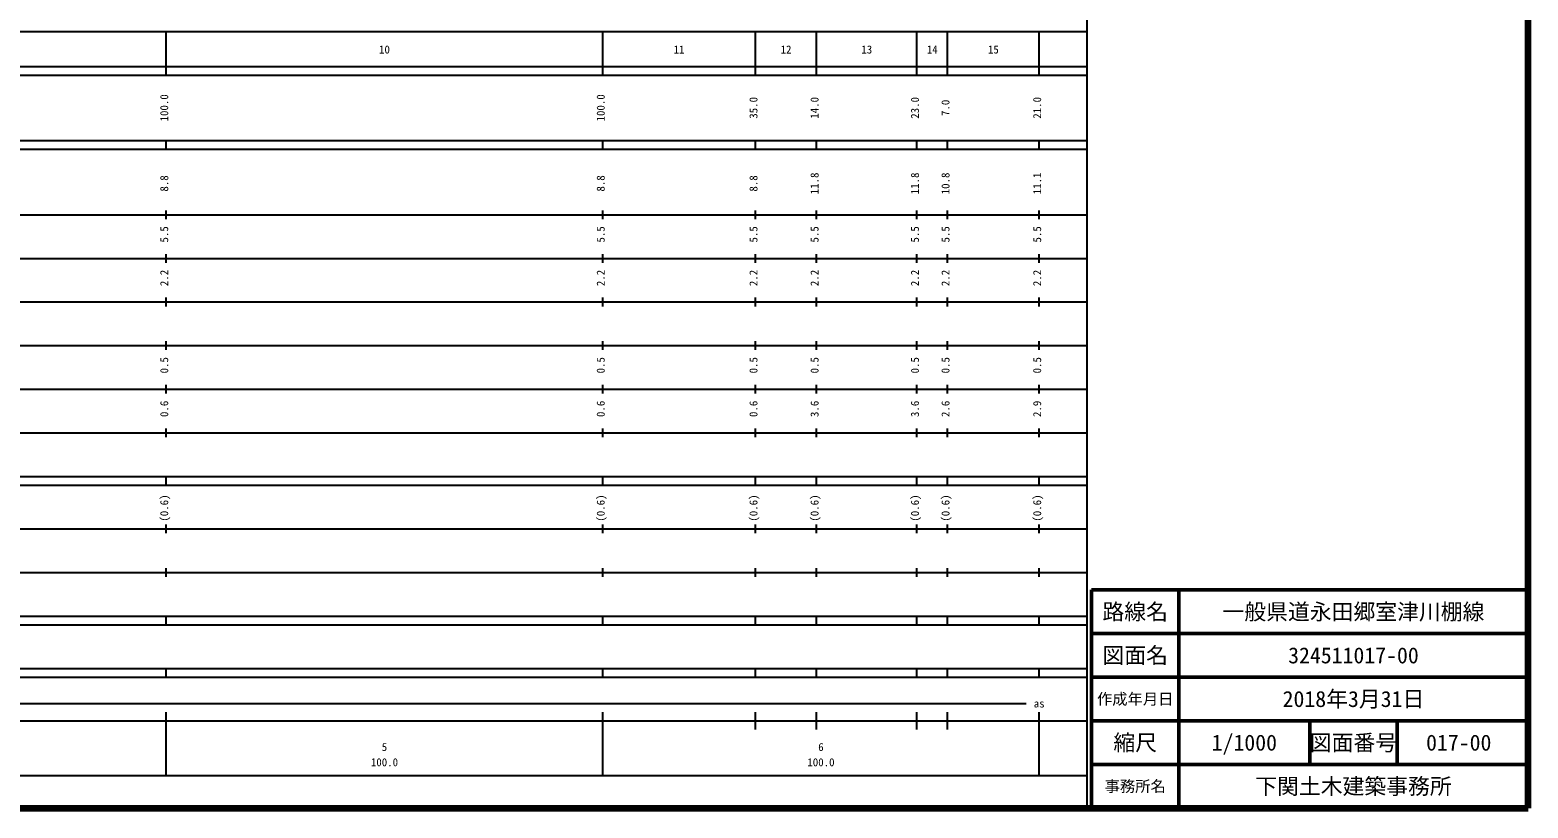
# Model space of a CAD drawing. Units: millimetres on the paper, enlarged 1000 times. Extents: x 40000 to 680000, y 20000 to 380000.
# Drawn here: x 336779 to 680000, y 20000 to 198357 of the extents above; entities that cross this region are included whole.
import ezdxf
from ezdxf.enums import TextEntityAlignment as Align

# ---------------------------------------------------------------- set-up
doc = ezdxf.new("R2010")
doc.units = ezdxf.units.MM
doc.header["$LTSCALE"] = 1000
for name, color, linetype, lineweight in [('M-TTL', 2, 'Continuous', 140), ('M-TTL-BAND', 7, 'Continuous', 25), ('M-TTL-FRAM', 2, 'Continuous', 50), ('M-TTL-LINE', 7, 'Continuous', 50)]:
    doc.layers.add(name, color=color, linetype=linetype, lineweight=lineweight)
doc.layers.add('M-TTL-TXT', color=7, linetype='Continuous')
doc.styles.add('ＭＳ ゴシック', font='')
doc.styles.get('ＭＳ ゴシック').set_extended_font_data('MS Gothic')

msp = doc.modelspace()

# ---------------------------------------------------------------- linework, layer by layer
at = {"layer": 'M-TTL'}
for p, q in [((680000, 20000), (680000, 380000)), ((40000, 20000), (680000, 20000))]:
    msp.add_line(p, q, dxfattribs=at)
at = {"layer": 'M-TTL-BAND'}
for p, q in [((579000, 20000), (579000, 370000)), ((68000, 198000), (579000, 198000)), ((368000, 188000), (368000, 198000)), ((468000, 188000), (468000, 198000)), ((503000, 188000), (503000, 198000)), ((517000, 188000), (517000, 198000)), ((540000, 188000), (540000, 198000)), ((547000, 188000), (547000, 198000)), ((568000, 188000), (568000, 198000)), ((40000, 190000), (579000, 190000)), ((40000, 188000), (579000, 188000)), ((40000, 173000), (579000, 173000)), ((368000, 171000), (368000, 173000)), ((468000, 171000), (468000, 173000)), ((503000, 171000), (503000, 173000)), ((517000, 171000), (517000, 173000)), ((540000, 171000), (540000, 173000)), ((547000, 171000), (547000, 173000)), ((568000, 171000), (568000, 173000)), ((40000, 171000), (579000, 171000)), ((40000, 156000), (579000, 156000)), ((368000, 155000), (368000, 157000)), ((468000, 155000), (468000, 157000)), ((503000, 155000), (503000, 157000)), ((517000, 155000), (517000, 157000)), ((540000, 155000), (540000, 157000)), ((547000, 155000), (547000, 157000)), ((568000, 155000), (568000, 157000)), ((46000, 146000), (579000, 146000)), ((368000, 145000), (368000, 147000)), ((468000, 145000), (468000, 147000)), ((503000, 145000), (503000, 147000)), ((517000, 145000), (517000, 147000)), ((540000, 145000), (540000, 147000)), ((547000, 145000), (547000, 147000)), ((568000, 145000), (568000, 147000)), ((52000, 136000), (579000, 136000)), ((368000, 135000), (368000, 137000)), ((468000, 135000), (468000, 137000)), ((503000, 135000), (503000, 137000)), ((517000, 135000), (517000, 137000)), ((540000, 135000), (540000, 137000)), ((547000, 135000), (547000, 137000)), ((568000, 135000), (568000, 137000)), ((368000, 125000), (368000, 127000)), ((468000, 125000), (468000, 127000)), ((503000, 125000), (503000, 127000)), ((517000, 125000), (517000, 127000)), ((540000, 125000), (540000, 127000)), ((547000, 125000), (547000, 127000)), ((568000, 125000), (568000, 127000)), ((46000, 126000), (579000, 126000)), ((368000, 115000), (368000, 117000)), ((468000, 115000), (468000, 117000)), ((503000, 115000), (503000, 117000)), ((517000, 115000), (517000, 117000)), ((540000, 115000), (540000, 117000)), ((547000, 115000), (547000, 117000)), ((568000, 115000), (568000, 117000)), ((52000, 116000), (579000, 116000)), ((368000, 105000), (368000, 107000)), ((468000, 105000), (468000, 107000)), ((503000, 105000), (503000, 107000)), ((517000, 105000), (517000, 107000)), ((540000, 105000), (540000, 107000)), ((547000, 105000), (547000, 107000)), ((568000, 105000), (568000, 107000)), ((46000, 106000), (579000, 106000)), ((40000, 96000), (579000, 96000)), ((40000, 94000), (579000, 94000)), ((368000, 94000), (368000, 96000)), ((468000, 94000), (468000, 96000)), ((503000, 94000), (503000, 96000)), ((517000, 94000), (517000, 96000)), ((540000, 94000), (540000, 96000)), ((547000, 94000), (547000, 96000)), ((568000, 94000), (568000, 96000)), ((49000, 84000), (579000, 84000)), ((368000, 83000), (368000, 85000)), ((468000, 83000), (468000, 85000)), ((503000, 83000), (503000, 85000)), ((517000, 83000), (517000, 85000)), ((540000, 83000), (540000, 85000)), ((547000, 83000), (547000, 85000)), ((568000, 83000), (568000, 85000)), ((40000, 74000), (579000, 74000)), ((368000, 73000), (368000, 75000)), ((468000, 73000), (468000, 75000)), ((503000, 73000), (503000, 75000)), ((517000, 73000), (517000, 75000)), ((540000, 73000), (540000, 75000)), ((547000, 73000), (547000, 75000)), ((568000, 73000), (568000, 75000)), ((40000, 64000), (579000, 64000)), ((40000, 62000), (579000, 62000)), ((368000, 62000), (368000, 64000)), ((468000, 62000), (468000, 64000)), ((503000, 62000), (503000, 64000)), ((517000, 62000), (517000, 64000)), ((540000, 62000), (540000, 64000)), ((547000, 62000), (547000, 64000)), ((568000, 62000), (568000, 64000)), ((40000, 52000), (579000, 52000)), ((368000, 50000), (368000, 52000)), ((468000, 50000), (468000, 52000)), ((503000, 50000), (503000, 52000)), ((517000, 50000), (517000, 52000)), ((540000, 50000), (540000, 52000)), ((547000, 50000), (547000, 52000)), ((568000, 50000), (568000, 52000)), ((40000, 50000), (579000, 50000)), ((71000, 44000), (565000, 44000)), ((368000, 27500), (368000, 42000)), ((468000, 27500), (468000, 42000)), ((503000, 38000), (503000, 42000)), ((517000, 38000), (517000, 42000)), ((540000, 38000), (540000, 42000)), ((547000, 38000), (547000, 42000)), ((568000, 27500), (568000, 42000)), ((40000, 40000), (579000, 40000)), ((68000, 27500), (579000, 27500))]:
    msp.add_line(p, q, dxfattribs=at)
at = {"layer": 'M-TTL-FRAM'}
for p, q in [((680000, 70000), (580000, 70000)), ((580000, 70000), (580000, 20000))]:
    msp.add_line(p, q, dxfattribs=at)
at = {"layer": 'M-TTL-LINE'}
for p, q in [((600000, 70000), (600000, 20000)), ((680000, 60000), (580000, 60000)), ((680000, 50000), (580000, 50000)), ((680000, 40000), (580000, 40000)), ((630000, 40000), (630000, 30000)), ((650000, 40000), (650000, 30000)), ((680000, 30000), (580000, 30000))]:
    msp.add_line(p, q, dxfattribs=at)

# ---------------------------------------------------------------- texts
at = {"layer": 'M-TTL-BAND', "style": 'ＭＳ ゴシック'}
for s, p in [('10', (418000, 192405)), ('11', (485500, 192405)), ('12', (510000, 192405)), ('13', (528500, 192405)), ('14', (543500, 192405)), ('15', (557500, 192405)), ('as', (568000, 42500)), ('5', (418000, 32523)), ('6', (518000, 32523)), ('100.0', (418000, 29033)), ('100.0', (518000, 29033))]:
    msp.add_text(s, height=1833, dxfattribs=at).set_placement(p, align=Align.BOTTOM_CENTER)
for s, p in [('100.0', (369000, 180500)), ('100.0', (469000, 180500)), ('35.0', (504000, 180500)), ('14.0', (518000, 180500)), ('23.0', (541000, 180500)), ('7.0', (548000, 180500)), ('21.0', (569000, 180500)), ('8.8', (369000, 163174)), ('8.8', (469000, 163174)), ('8.8', (504000, 163174)), ('11.8', (518000, 163174)), ('11.8', (541000, 163174)), ('10.8', (548000, 163174)), ('11.1', (569000, 163174)), ('5.5', (369000, 151500)), ('5.5', (469000, 151500)), ('5.5', (504000, 151500)), ('5.5', (518000, 151500)), ('5.5', (541000, 151500)), ('5.5', (548000, 151500)), ('5.5', (569000, 151500)), ('2.2', (369000, 141500)), ('2.2', (469000, 141500)), ('2.2', (504000, 141500)), ('2.2', (518000, 141500)), ('2.2', (541000, 141500)), ('2.2', (548000, 141500)), ('2.2', (569000, 141500)), ('0.5', (369000, 121500)), ('0.5', (469000, 121500)), ('0.5', (504000, 121500)), ('0.5', (518000, 121500)), ('0.5', (541000, 121500)), ('0.5', (548000, 121500)), ('0.5', (569000, 121500)), ('0.6', (369000, 111500)), ('0.6', (469000, 111500)), ('0.6', (504000, 111500)), ('3.6', (518000, 111500)), ('3.6', (541000, 111500)), ('2.6', (548000, 111500)), ('2.9', (569000, 111500)), ('(0.6)', (369000, 88764)), ('(0.6)', (469000, 88764)), ('(0.6)', (504000, 88764)), ('(0.6)', (518000, 88764)), ('(0.6)', (541000, 88764)), ('(0.6)', (548000, 88764)), ('(0.6)', (569000, 88764))]:
    msp.add_text(s, height=1833, rotation=90, dxfattribs=at).set_placement(p, align=Align.BOTTOM_CENTER)
at = {"layer": 'M-TTL-TXT', "style": 'ＭＳ ゴシック'}
for s, height, p in [('路線名', 3666, (590000, 65000)), ('路線名', 3666, (590000, 65000)), ('一般県道永田郷室津川棚線', 3666, (640000, 65000)), ('図面名', 3666, (590000, 55000)), ('図面名', 3666, (590000, 55000)), ('324511017-00', 3666, (640000, 55000)), ('作成年月日', 2566, (590000, 45000)), ('作成年月日', 2566, (590000, 45000)), ('2018年3月31日', 3666, (640000, 45000)), ('縮尺', 3666, (590000, 35000)), ('縮尺', 3666, (590000, 35000)), ('1/1000', 3666, (615000, 35000)), ('図面番号', 3666, (640000, 35000)), ('図面番号', 3666, (640000, 35000)), ('017-00', 3666, (664125, 35000)), ('事務所名', 2566, (590000, 25000)), ('事務所名', 2566, (590000, 25000)), ('下関土木建築事務所', 3666, (640000, 25000))]:
    msp.add_text(s, height=height, dxfattribs=at).set_placement(p, align=Align.MIDDLE_CENTER)

doc.saveas('drawing.dxf')
